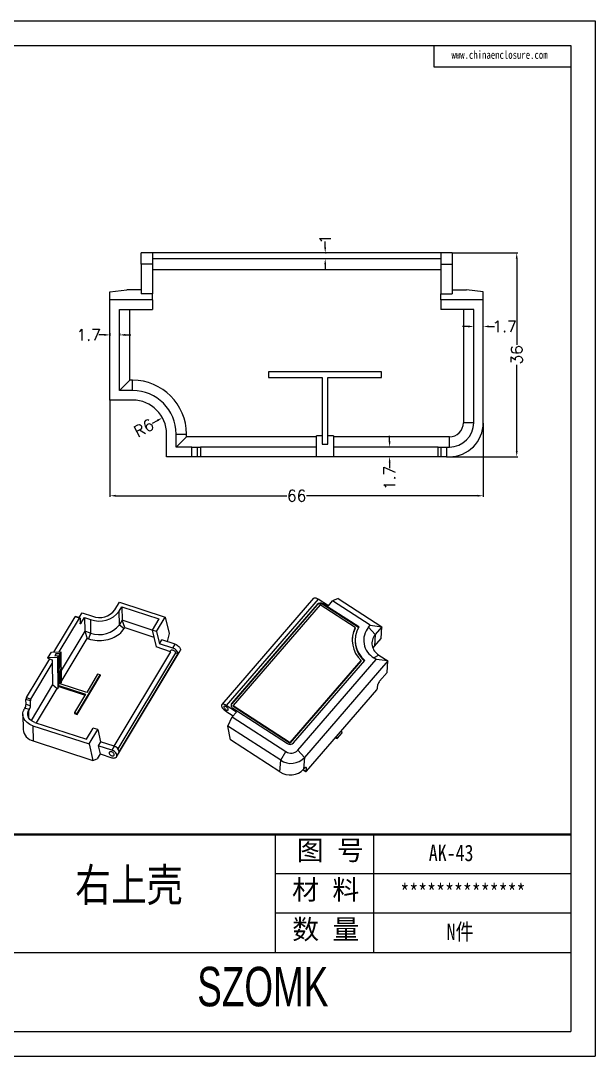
# Model space of a CAD drawing. Header units: inches. Extents: x 3735 to 5010, y 1126 to 1400.
# Drawn here: x 4028.2 to 4129.8, y 1125.7 to 1308.5 of the extents above; entities that cross this region are included whole.
import ezdxf

# ---------------------------------------------------------------- set-up
doc = ezdxf.new("R2010")
doc.units = ezdxf.units.IN
doc.header["$LTSCALE"] = 15
doc.layers.add('文字', color=81, linetype='Continuous')
doc.layers.add('粗实线', color=7, linetype='Continuous', lineweight=30)
doc.layers.add('细实线', color=3, linetype='Continuous', lineweight=9)
doc.styles.get("Standard").update_dxf_attribs({"font": 'txt', "bigfont": 'gbcbig.shx'})
doc.styles.add('宋体', font='', dxfattribs={"width": 0.8, "height": 3.5})
doc.styles.add('长仿宋', font='', dxfattribs={"width": 0.7, "height": 4})
doc.styles.get('宋体').set_extended_font_data('SimSun')
doc.styles.get('长仿宋').set_extended_font_data('SimSun')
doc.dimstyles.new('2.5', dxfattribs={"dimtxt": 2, "dimasz": 1, "dimexe": 0.18, "dimexo": 0.0625, "dimgap": 0.09, "dimtad": 0, "dimdsep": 46, "dimtxsty": 'Standard', "dimcen": 1, "dimclrd": 3, "dimclre": 3, "dimclrt": 256, "dimadec": 0, "dimazin": 2, "dimtfac": 1, "dimtofl": 0, "dimtmove": 0, "dimatfit": 3, "dimfxl": 1, "dimtolj": 1, "dimtzin": 0, "dimarcsym": 0})

# ---------------------------------------------------------------- blocks, each defined once
blk = doc.blocks.new('*D337')
at = {"color": 3, "lineweight": -2}
for p, q in [((4044.03, 1241.48), (4044.03, 1224.47)), ((4110.03, 1237.48), (4110.03, 1224.47)), ((4045.03, 1224.65), (4075.27, 1224.65)), ((4109.03, 1224.65), (4078.78, 1224.65))]:
    blk.add_line(p, q, dxfattribs=at)
at = {"color": 3}
for points in [[(4045.03, 1224.82), (4045.03, 1224.49), (4044.03, 1224.65)], [(4109.03, 1224.82), (4109.03, 1224.49), (4110.03, 1224.65)]]:
    blk.add_solid(points, dxfattribs=at)
at = {"layer": 'Defpoints', "color": 0}
for p in [(4044.03, 1241.54), (4110.03, 1237.54), (4110.03, 1224.65)]:
    blk.add_point(p, dxfattribs=at)
at = {"insert": (4077.03, 1224.65), "char_height": 2, "attachment_point": 5}
blk.add_mtext('\\A1;66', dxfattribs=at)
blk = doc.blocks.new('*D338')
at = {"color": 3, "lineweight": -2}
for p, q in [((4104.59, 1267.54), (4116.11, 1267.54)), ((4115.93, 1266.54), (4115.93, 1251.3)), ((4115.93, 1232.54), (4115.93, 1247.79)), ((4103.59, 1231.54), (4116.11, 1231.54))]:
    blk.add_line(p, q, dxfattribs=at)
at = {"color": 3}
for points in [[(4115.77, 1266.54), (4116.1, 1266.54), (4115.93, 1267.54)], [(4115.77, 1232.54), (4116.1, 1232.54), (4115.93, 1231.54)]]:
    blk.add_solid(points, dxfattribs=at)
at = {"layer": 'Defpoints', "color": 0}
for p in [(4104.53, 1267.54), (4115.93, 1267.54), (4103.53, 1231.54)]:
    blk.add_point(p, dxfattribs=at)
at = {"insert": (4115.93, 1249.54), "char_height": 2, "attachment_point": 5, "rotation": 90}
blk.add_mtext('\\A1;36', dxfattribs=at)
blk = doc.blocks.new('*D339')
at = {"color": 3, "lineweight": -2}
for p, q in [((4082.08, 1268.54), (4082.08, 1269.54)), ((4082.14, 1267.54), (4082.26, 1267.54)), ((4082.14, 1266.54), (4082.26, 1266.54)), ((4082.08, 1265.54), (4082.08, 1264.54))]:
    blk.add_line(p, q, dxfattribs=at)
at = {"color": 3}
for points in [[(4081.91, 1268.54), (4082.24, 1268.54), (4082.08, 1267.54)], [(4081.91, 1265.54), (4082.24, 1265.54), (4082.08, 1266.54)]]:
    blk.add_solid(points, dxfattribs=at)
at = {"layer": 'Defpoints', "color": 0}
for p in [(4082.08, 1267.54), (4082.08, 1267.54), (4082.08, 1266.54)]:
    blk.add_point(p, dxfattribs=at)
at = {"insert": (4082.08, 1269.97), "char_height": 2, "attachment_point": 5, "rotation": 90}
blk.add_mtext('\\A1;1', dxfattribs=at)
blk = doc.blocks.new('*D340')
at = {"color": 3, "lineweight": -2}
for p, q in [((4043.03, 1253.06), (4042.03, 1253.06)), ((4044.03, 1253.35), (4044.03, 1252.88)), ((4045.73, 1253.35), (4045.73, 1252.88)), ((4046.73, 1253.06), (4047.73, 1253.06))]:
    blk.add_line(p, q, dxfattribs=at)
at = {"color": 3}
for points in [[(4043.03, 1253.23), (4043.03, 1252.89), (4044.03, 1253.06)], [(4046.73, 1253.23), (4046.73, 1252.89), (4045.73, 1253.06)]]:
    blk.add_solid(points, dxfattribs=at)
at = {"layer": 'Defpoints', "color": 0}
for p in [(4044.03, 1253.41), (4044.03, 1253.06), (4045.73, 1253.41)]:
    blk.add_point(p, dxfattribs=at)
at = {"insert": (4040.27, 1253.06), "char_height": 2, "attachment_point": 5}
blk.add_mtext('\\A1;1.7', dxfattribs=at)
blk = doc.blocks.new('*D341')
at = {"color": 3, "lineweight": -2}
for p, q in [((4108.33, 1254.61), (4108.33, 1254.73)), ((4110.03, 1254.61), (4110.03, 1254.73)), ((4107.33, 1254.55), (4106.33, 1254.55)), ((4111.03, 1254.55), (4112.03, 1254.55))]:
    blk.add_line(p, q, dxfattribs=at)
at = {"color": 3}
for points in [[(4107.33, 1254.72), (4107.33, 1254.38), (4108.33, 1254.55)], [(4111.03, 1254.72), (4111.03, 1254.38), (4110.03, 1254.55)]]:
    blk.add_solid(points, dxfattribs=at)
at = {"layer": 'Defpoints', "color": 0}
for p in [(4108.33, 1254.55), (4110.03, 1254.55), (4110.03, 1254.55)]:
    blk.add_point(p, dxfattribs=at)
at = {"insert": (4113.78, 1254.55), "char_height": 2, "attachment_point": 5}
blk.add_mtext('\\A1;1.7', dxfattribs=at)
blk = doc.blocks.new('*D342')
at = {"color": 3, "lineweight": -2}
for p, q in [((4093.46, 1234.24), (4093.46, 1235.24)), ((4095.6, 1233.24), (4093.28, 1233.24)), ((4095.6, 1231.54), (4093.28, 1231.54)), ((4093.46, 1230.54), (4093.46, 1229.54))]:
    blk.add_line(p, q, dxfattribs=at)
at = {"color": 3}
for points in [[(4093.3, 1234.24), (4093.63, 1234.24), (4093.46, 1233.24)], [(4093.3, 1230.54), (4093.63, 1230.54), (4093.46, 1231.54)]]:
    blk.add_solid(points, dxfattribs=at)
at = {"layer": 'Defpoints', "color": 0}
for p in [(4095.66, 1233.24), (4093.46, 1231.54), (4095.66, 1231.54)]:
    blk.add_point(p, dxfattribs=at)
at = {"insert": (4093.46, 1227.79), "char_height": 2, "attachment_point": 5, "rotation": 90}
blk.add_mtext('\\A1;1.7', dxfattribs=at)
blk = doc.blocks.new('*D364')
at = {"color": 3, "lineweight": -2}
blk.add_line((4051.54, 1237.46), (4052.42, 1237.94), dxfattribs=at)
at = {"color": 3}
blk.add_solid([(4052.34, 1238.09), (4052.5, 1237.79), (4053.29, 1238.42)], dxfattribs=at)
at = {"layer": 'Defpoints', "color": 0}
for p in [(4053.29, 1238.42), (4048.03, 1235.54)]:
    blk.add_point(p, dxfattribs=at)
at = {"insert": (4050, 1236.62), "char_height": 2, "attachment_point": 5, "rotation": 28.6258}
blk.add_mtext('\\A1;R6', dxfattribs=at)

msp = doc.modelspace()

# ---------------------------------------------------------------- linework, layer by layer
for p, q in [((3871.166, 1308.548), (4129.827, 1308.548)), ((4129.827, 1308.548), (4129.827, 1125.657)), ((3877.859, 1304.194), (4125.472, 1304.194)), ((4101.28, 1304.194), (4101.28, 1300.414)), ((4125.472, 1304.194), (4125.472, 1130.011)), ((4101.28, 1300.414), (4125.472, 1300.414)), ((3877.859, 1130.011), (4125.472, 1130.011)), ((3871.166, 1125.657), (4129.827, 1125.657))]:
    msp.add_line(p, q)
at = {"color": 7, "linetype": 'Continuous', "lineweight": 15}
for p, q in [((4051.527, 1267.545), (4049.527, 1267.545)), ((4049.527, 1265.545), (4049.527, 1267.545)), ((4102.527, 1267.545), (4051.527, 1267.545)), ((4051.527, 1267.545), (4051.527, 1265.545)), ((4104.527, 1267.545), (4102.527, 1267.545)), ((4102.527, 1267.545), (4102.527, 1265.545)), ((4104.527, 1267.545), (4104.527, 1265.545)), ((4051.527, 1266.545), (4102.527, 1266.545)), ((4051.527, 1265.545), (4049.527, 1265.545)), ((4049.527, 1265.545), (4049.527, 1260.339)), ((4051.527, 1265.545), (4051.527, 1260.339)), ((4051.527, 1264.591), (4102.527, 1264.591)), ((4102.527, 1265.545), (4104.527, 1265.545)), ((4102.527, 1265.545), (4102.527, 1260.339)), ((4104.527, 1265.545), (4104.527, 1260.339)), ((4044.027, 1260.692), (4047.027, 1261.045)), ((4044.027, 1259.281), (4044.027, 1260.692)), ((4049.527, 1261.045), (4047.027, 1261.045)), ((4051.527, 1260.339), (4049.527, 1260.339)), ((4051.527, 1259.281), (4051.527, 1260.339)), ((4102.527, 1259.281), (4102.527, 1260.339)), ((4102.527, 1260.339), (4104.527, 1260.339)), ((4104.527, 1261.045), (4107.027, 1261.045)), ((4110.027, 1260.692), (4107.027, 1261.045)), ((4110.027, 1259.281), (4110.027, 1260.692)), ((4044.027, 1241.545), (4044.027, 1259.281)), ((4051.527, 1259.281), (4044.027, 1259.281)), ((4051.527, 1259.281), (4051.527, 1257.555)), ((4110.027, 1259.281), (4102.527, 1259.281)), ((4102.527, 1259.281), (4102.527, 1257.555)), ((4110.027, 1237.545), (4110.027, 1259.281)), ((4045.727, 1257.555), (4051.527, 1257.555)), ((4045.727, 1243.245), (4045.727, 1257.555)), ((4047.542, 1245.059), (4047.542, 1257.555)), ((4108.327, 1257.555), (4102.527, 1257.555)), ((4106.512, 1257.555), (4106.512, 1237.545)), ((4108.327, 1237.545), (4108.327, 1257.555)), ((4092.027, 1246.545), (4072.027, 1246.545)), ((4072.027, 1246.545), (4072.027, 1245.545)), ((4072.027, 1245.545), (4081.527, 1245.545)), ((4081.527, 1245.545), (4081.527, 1235.245)), ((4082.527, 1235.245), (4082.527, 1245.545)), ((4082.527, 1245.545), (4092.027, 1245.545)), ((4092.027, 1245.545), (4092.027, 1246.545)), ((4047.542, 1245.059), (4045.727, 1243.245)), ((4048.027, 1245.059), (4047.542, 1245.059)), ((4048.027, 1243.245), (4048.027, 1245.059)), ((4048.027, 1243.245), (4045.727, 1243.245)), ((4048.027, 1241.545), (4044.027, 1241.545)), ((4108.327, 1237.545), (4106.512, 1237.545)), ((4054.027, 1231.545), (4054.027, 1235.545)), ((4055.727, 1233.245), (4055.727, 1235.545)), ((4055.727, 1235.545), (4057.542, 1235.545)), ((4055.727, 1233.245), (4057.542, 1235.059)), ((4057.542, 1235.059), (4057.542, 1235.545)), ((4080.527, 1235.059), (4057.542, 1235.059)), ((4080.527, 1231.545), (4080.527, 1235.245)), ((4081.527, 1235.245), (4080.527, 1235.245)), ((4081.527, 1235.245), (4081.527, 1233.745)), ((4082.527, 1233.745), (4082.527, 1235.245)), ((4083.527, 1235.245), (4082.527, 1235.245)), ((4083.527, 1235.245), (4083.527, 1231.545)), ((4104.027, 1235.059), (4083.527, 1235.059)), ((4104.027, 1233.245), (4104.027, 1235.059)), ((4058.527, 1233.245), (4055.727, 1233.245)), ((4058.527, 1231.545), (4058.527, 1233.245)), ((4058.527, 1233.245), (4059.527, 1233.245)), ((4059.527, 1231.545), (4059.527, 1233.245)), ((4059.527, 1233.245), (4060.027, 1233.245)), ((4060.027, 1233.245), (4060.027, 1231.545)), ((4080.527, 1233.245), (4060.027, 1233.245)), ((4081.527, 1233.745), (4082.527, 1233.745)), ((4102.027, 1233.245), (4083.527, 1233.245)), ((4102.027, 1231.545), (4102.027, 1233.245)), ((4102.027, 1233.245), (4102.527, 1233.245)), ((4102.527, 1233.245), (4102.527, 1231.545)), ((4102.527, 1233.245), (4103.527, 1233.245)), ((4103.527, 1233.245), (4103.527, 1231.545)), ((4103.527, 1233.245), (4104.027, 1233.245)), ((4058.527, 1231.545), (4054.027, 1231.545)), ((4059.527, 1231.545), (4058.527, 1231.545)), ((4060.027, 1231.545), (4059.527, 1231.545)), ((4080.527, 1231.545), (4060.027, 1231.545)), ((4083.527, 1231.545), (4080.527, 1231.545)), ((4102.027, 1231.545), (4083.527, 1231.545)), ((4102.527, 1231.545), (4102.027, 1231.545)), ((4103.527, 1231.545), (4102.527, 1231.545)), ((4103.527, 1231.545), (4104.027, 1231.545)), ((4044.886, 1204.513), (4045.703, 1205.872)), ((4045.703, 1205.872), (4053.798, 1203.233)), ((4080.03, 1206.544), (4063.788, 1187.769)), ((4080.821, 1206.401), (4064.579, 1187.626)), ((4080.625, 1205.329), (4065.564, 1187.92)), ((4080.634, 1205.457), (4065.573, 1188.048)), ((4081.185, 1205.367), (4065.828, 1187.616)), ((4080.625, 1205.329), (4080.634, 1205.457)), ((4082.635, 1205.226), (4080.821, 1206.401)), ((4087.372, 1201.359), (4081.185, 1205.367)), ((4081.681, 1205.578), (4081.673, 1205.45)), ((4087.941, 1201.39), (4081.673, 1205.45)), ((4087.997, 1201.487), (4081.681, 1205.578)), ((4082.635, 1205.226), (4083.374, 1206.08)), ((4084.367, 1206.5), (4083.374, 1206.08)), ((4090.025, 1201.772), (4083.374, 1206.08)), ((4084.367, 1206.5), (4092.085, 1201.502)), ((4038.592, 1203.121), (4039.097, 1203.962)), ((4039.097, 1203.962), (4040.923, 1203.367)), ((4045.662, 1204.26), (4046.132, 1205.041)), ((4045.693, 1201.882), (4045.662, 1204.26)), ((4046.132, 1205.041), (4052.663, 1202.913)), ((4046.132, 1205.041), (4046.163, 1202.664)), ((4034.122, 1197.053), (4037.855, 1203.265)), ((4035.068, 1197.083), (4038.631, 1203.012)), ((4038.631, 1203.012), (4037.855, 1203.265)), ((4038.71, 1203.082), (4037.935, 1203.335)), ((4038.735, 1203.014), (4038.746, 1202.176)), ((4038.955, 1202.18), (4039.526, 1203.132)), ((4039.526, 1203.132), (4039.557, 1200.754)), ((4039.526, 1203.132), (4040.576, 1202.789)), ((4040.576, 1202.789), (4040.607, 1200.412)), ((4046.163, 1202.664), (4045.693, 1201.882)), ((4045.693, 1201.882), (4046.527, 1201.207)), ((4051.482, 1200.93), (4046.163, 1202.664)), ((4046.626, 1201.372), (4046.163, 1202.664)), ((4052.663, 1202.913), (4051.479, 1200.942)), ((4052.267, 1200.685), (4053.798, 1203.233)), ((4053.798, 1203.233), (4054.477, 1200.341)), ((4089.729, 1201.431), (4090.025, 1201.772)), ((4090.025, 1201.772), (4092.085, 1201.502)), ((4039.557, 1200.754), (4035.384, 1193.809)), ((4039.557, 1200.754), (4040.02, 1199.462)), ((4040.607, 1200.412), (4039.557, 1200.754)), ((4040.607, 1200.412), (4040.242, 1199.39)), ((4046.527, 1201.207), (4046.626, 1201.372)), ((4046.626, 1201.372), (4051.772, 1199.694)), ((4052.267, 1200.685), (4051.479, 1200.942)), ((4051.479, 1200.942), (4052.183, 1197.941)), ((4052.267, 1200.685), (4052.776, 1198.516)), ((4054.477, 1200.341), (4054.109, 1198.894)), ((4087.364, 1201.232), (4087.372, 1201.359)), ((4090.904, 1200.136), (4089.729, 1201.431)), ((4090.904, 1200.136), (4090.766, 1198.092)), ((4092.085, 1201.502), (4090.904, 1200.136)), ((4091.947, 1199.457), (4092.085, 1201.502)), ((4035.41, 1191.79), (4040.02, 1199.462)), ((4040.02, 1199.462), (4040.242, 1199.39)), ((4054.726, 1197.112), (4052.183, 1197.941)), ((4052.776, 1198.516), (4053.184, 1199.195)), ((4055.152, 1197.742), (4052.776, 1198.516)), ((4055.56, 1198.421), (4053.184, 1199.195)), ((4055.152, 1197.742), (4055.56, 1198.421)), ((4087.371, 1199.487), (4087.362, 1199.359)), ((4090.766, 1198.092), (4091.947, 1199.457)), ((4033.047, 1196.019), (4033.66, 1197.038)), ((4033.66, 1197.038), (4035.341, 1197.092)), ((4034.455, 1196.73), (4034.251, 1196.391)), ((4034.251, 1196.391), (4034.932, 1196.412)), ((4035.136, 1196.752), (4034.455, 1196.73)), ((4034.459, 1196.397), (4034.455, 1196.73)), ((4034.728, 1196.072), (4034.932, 1196.412)), ((4035.002, 1191.114), (4034.932, 1196.412)), ((4035.136, 1196.752), (4035.341, 1197.092)), ((4035.206, 1191.453), (4035.136, 1196.752)), ((4035.341, 1197.092), (4035.412, 1191.625)), ((4054.726, 1197.112), (4044.7, 1180.428)), ((4045.197, 1178.55), (4056.426, 1197.235)), ((4055.617, 1196.922), (4045.427, 1179.966)), ((4045.661, 1179.447), (4056.073, 1196.774)), ((4055.617, 1196.922), (4056.073, 1196.774)), ((4091.551, 1196.522), (4090.699, 1196.009)), ((4091.551, 1196.522), (4093.163, 1195.478)), ((4029.28, 1188.997), (4033.393, 1195.84)), ((4030.056, 1188.744), (4033.833, 1195.029)), ((4034.728, 1196.072), (4033.047, 1196.019)), ((4033.048, 1195.952), (4033.047, 1196.019)), ((4033.048, 1195.952), (4033.824, 1195.699)), ((4033.824, 1195.699), (4033.833, 1195.029)), ((4033.833, 1195.029), (4033.882, 1191.309)), ((4034.728, 1196.072), (4034.8, 1190.606)), ((4075.897, 1180.962), (4088.404, 1195.419)), ((4075.906, 1181.09), (4088.413, 1195.546)), ((4076.456, 1180.999), (4089.057, 1195.564)), ((4077.223, 1179.704), (4091.103, 1195.748)), ((4093.163, 1195.478), (4078.397, 1178.41)), ((4088.404, 1195.419), (4088.413, 1195.546)), ((4091.103, 1195.748), (4090.699, 1196.009)), ((4093.163, 1195.478), (4091.103, 1195.748)), ((4093.025, 1193.433), (4093.163, 1195.478)), ((4038.219, 1186.205), (4042.303, 1193)), ((4038.222, 1186.038), (4042.305, 1192.832)), ((4041.846, 1193.149), (4039.907, 1189.921)), ((4042.303, 1193), (4041.846, 1193.149)), ((4042.303, 1193), (4042.305, 1192.832)), ((4091.696, 1191.897), (4093.025, 1193.433)), ((4033.882, 1191.309), (4030.073, 1184.972)), ((4031.045, 1184.526), (4034.715, 1190.634)), ((4033.882, 1191.309), (4034.715, 1190.634)), ((4034.715, 1190.634), (4034.8, 1190.606)), ((4034.8, 1190.606), (4035.004, 1190.946)), ((4035.206, 1191.453), (4034.996, 1191.522)), ((4035.004, 1190.946), (4035.002, 1191.114)), ((4035.002, 1191.114), (4039.703, 1189.582)), ((4035.004, 1190.946), (4039.619, 1189.442)), ((4039.907, 1189.921), (4035.206, 1191.453)), ((4035.292, 1191.425), (4035.412, 1191.625)), ((4091.34, 1190.661), (4091.383, 1191.3)), ((4029.28, 1188.997), (4030.056, 1188.744)), ((4039.703, 1189.582), (4037.763, 1186.354)), ((4078.78, 1176.025), (4091.184, 1190.363)), ((4028.991, 1187.146), (4028.889, 1186.976)), ((4029.767, 1186.893), (4028.991, 1187.146)), ((4029.956, 1188.406), (4029.18, 1188.659)), ((4029.191, 1187.821), (4029.18, 1188.659)), ((4029.191, 1187.821), (4029.967, 1187.568)), ((4029.967, 1187.568), (4029.956, 1188.406)), ((4066.393, 1186.451), (4064.579, 1187.626)), ((4065.573, 1188.048), (4065.564, 1187.92)), ((4065.734, 1187.144), (4075.409, 1180.879)), ((4065.819, 1187.488), (4065.828, 1187.616)), ((4065.819, 1187.488), (4075.897, 1180.962)), ((4065.828, 1187.616), (4075.906, 1181.09)), ((4028.628, 1186.044), (4028.663, 1183.361)), ((4029.767, 1186.893), (4029.665, 1186.723)), ((4037.763, 1186.354), (4037.765, 1186.186)), ((4037.763, 1186.354), (4038.219, 1186.205)), ((4037.765, 1186.186), (4038.222, 1186.038)), ((4038.219, 1186.205), (4038.222, 1186.038)), ((4064.51, 1186.604), (4065.801, 1185.767)), ((4064.876, 1183.971), (4065.655, 1185.598)), ((4066.393, 1186.451), (4065.655, 1185.598)), ((4065.655, 1185.598), (4075.127, 1179.463)), ((4030.403, 1184.045), (4030.438, 1181.362)), ((4030.403, 1184.045), (4040.323, 1180.811)), ((4030.75, 1184.622), (4039.882, 1181.646)), ((4039.882, 1181.646), (4041.067, 1183.616)), ((4040.323, 1180.811), (4041.854, 1183.359)), ((4041.854, 1183.359), (4041.067, 1183.616)), ((4041.854, 1183.359), (4042.364, 1181.19)), ((4074.207, 1177.928), (4064.876, 1183.971)), ((4065.306, 1181.558), (4064.876, 1183.971)), ((4074.068, 1175.883), (4065.306, 1181.558)), ((4083.857, 1181.894), (4084.206, 1181.778)), ((4084.209, 1181.829), (4083.948, 1181.999)), ((4084.206, 1181.778), (4085.092, 1182.802)), ((4084.209, 1181.829), (4084.206, 1181.778)), ((4085.095, 1182.853), (4084.209, 1181.829)), ((4085.095, 1182.853), (4084.834, 1183.023)), ((4085.092, 1182.802), (4085.095, 1182.853)), ((4030.438, 1181.362), (4041.002, 1177.919)), ((4040.323, 1180.811), (4041.002, 1177.919)), ((4042.364, 1181.19), (4041.955, 1180.51)), ((4041.955, 1180.51), (4042.295, 1179.064)), ((4044.331, 1179.736), (4041.955, 1180.51)), ((4044.739, 1180.416), (4042.364, 1181.19)), ((4044.739, 1180.416), (4044.331, 1179.736)), ((4075.897, 1180.962), (4075.906, 1181.09)), ((4078.397, 1178.41), (4077.223, 1179.704)), ((4041.002, 1177.919), (4041.784, 1178.215)), ((4042.295, 1179.064), (4041.784, 1178.215)), ((4042.295, 1179.064), (4044.348, 1178.395)), ((4074.068, 1175.883), (4074.207, 1177.928)), ((4074.207, 1177.928), (4075.127, 1179.463)), ((4078.397, 1178.41), (4078.259, 1176.365)), ((4078.163, 1176.26), (4078.653, 1175.943)), ((4078.407, 1176.536), (4078.259, 1176.365)), ((4078.685, 1176.621), (4078.641, 1175.982))]:
    msp.add_line(p, q, dxfattribs=at)
at = {"color": 8, "linetype": 'Continuous', "lineweight": 15}
for p, q in [((4038.745, 1202.249), (4038.955, 1202.18)), ((4029.682, 1185.392), (4029.665, 1186.723)), ((4078.182, 1176.28), (4078.641, 1175.982)), ((4078.685, 1176.621), (4078.58, 1176.689))]:
    msp.add_line(p, q, dxfattribs=at)
at = {"color": 7, "linetype": 'Continuous', "lineweight": 15, "flags": 128}
for points in [[(4080.03, 1206.544), (4080.08, 1206.585), (4080.164, 1206.615), (4080.269, 1206.619), (4080.392, 1206.599), (4080.528, 1206.555), (4080.673, 1206.488), (4080.821, 1206.401)], [(4037.855, 1203.265), (4037.875, 1203.295), (4037.894, 1203.317), (4037.912, 1203.331), (4037.928, 1203.336), (4037.935, 1203.335)], [(4038.735, 1203.014), (4038.733, 1203.044), (4038.726, 1203.066), (4038.717, 1203.079), (4038.704, 1203.083), (4038.688, 1203.078), (4038.67, 1203.064), (4038.651, 1203.042), (4038.631, 1203.012)], [(4038.955, 1202.18), (4038.915, 1202.121), (4038.876, 1202.076), (4038.84, 1202.048), (4038.809, 1202.038), (4038.783, 1202.047), (4038.763, 1202.074), (4038.751, 1202.117), (4038.746, 1202.176)], [(4040.242, 1199.39), (4040.607, 1199.284), (4040.983, 1199.201), (4041.367, 1199.141), (4041.757, 1199.105), (4042.15, 1199.093), (4042.543, 1199.106), (4042.933, 1199.142), (4043.319, 1199.202), (4043.696, 1199.285), (4044.064, 1199.391), (4044.418, 1199.52), (4044.757, 1199.669), (4045.079, 1199.839), (4045.381, 1200.027), (4045.661, 1200.234), (4045.917, 1200.456), (4046.148, 1200.694), (4046.352, 1200.945), (4046.527, 1201.207)], [(4055.56, 1198.421), (4055.728, 1198.355), (4055.89, 1198.268), (4056.042, 1198.164), (4056.177, 1198.046), (4056.292, 1197.917), (4056.382, 1197.783), (4056.444, 1197.648), (4056.477, 1197.516), (4056.478, 1197.392), (4056.449, 1197.281), (4056.426, 1197.235)], [(4090.507, 1197.734), (4090.594, 1197.869), (4090.766, 1198.092)], [(4054.726, 1197.112), (4054.705, 1197.206), (4054.715, 1197.291), (4054.756, 1197.36), (4054.825, 1197.409), (4054.918, 1197.435), (4055.028, 1197.435), (4055.147, 1197.409), (4055.267, 1197.36), (4055.38, 1197.291), (4055.477, 1197.206), (4055.552, 1197.112), (4055.6, 1197.015), (4055.617, 1196.922)], [(4030.403, 1184.045), (4030.123, 1184.149), (4029.86, 1184.275), (4029.616, 1184.42), (4029.395, 1184.584), (4029.198, 1184.764), (4029.027, 1184.959), (4028.885, 1185.166), (4028.773, 1185.382), (4028.692, 1185.607), (4028.644, 1185.837), (4028.628, 1186.069), (4028.645, 1186.302), (4028.694, 1186.532), (4028.776, 1186.758), (4028.889, 1186.976)], [(4064.579, 1187.626), (4064.43, 1187.713), (4064.285, 1187.78), (4064.149, 1187.824), (4064.027, 1187.844), (4063.922, 1187.84), (4063.838, 1187.81), (4063.778, 1187.757), (4063.745, 1187.682), (4063.738, 1187.588), (4063.759, 1187.477), (4063.807, 1187.354), (4063.88, 1187.224), (4063.976, 1187.089), (4064.091, 1186.955), (4064.221, 1186.827), (4064.362, 1186.708), (4064.51, 1186.604)], [(4064.562, 1187.371), (4064.457, 1187.429), (4064.358, 1187.467), (4064.272, 1187.48), (4064.204, 1187.469), (4064.159, 1187.433), (4064.141, 1187.376), (4064.151, 1187.301), (4064.187, 1187.213), (4064.247, 1187.119), (4064.328, 1187.024), (4064.423, 1186.936), (4064.527, 1186.859), (4064.632, 1186.8), (4064.731, 1186.763), (4064.817, 1186.75), (4064.885, 1186.761), (4064.929, 1186.797), (4064.947, 1186.854), (4064.938, 1186.929), (4064.902, 1187.017), (4064.842, 1187.111), (4064.761, 1187.206), (4064.665, 1187.294), (4064.562, 1187.371)], [(4030.75, 1184.622), (4030.501, 1184.718), (4030.272, 1184.838), (4030.065, 1184.978), (4029.886, 1185.138), (4029.736, 1185.314), (4029.619, 1185.502), (4029.536, 1185.701), (4029.489, 1185.907), (4029.479, 1186.115), (4029.505, 1186.323), (4029.567, 1186.527), (4029.665, 1186.723)], [(4044.348, 1178.395), (4044.516, 1178.352), (4044.678, 1178.333), (4044.828, 1178.339), (4044.961, 1178.369), (4045.073, 1178.424), (4045.161, 1178.5), (4045.22, 1178.596), (4045.249, 1178.707), (4045.248, 1178.831), (4045.215, 1178.963), (4045.153, 1179.098), (4045.063, 1179.232), (4044.948, 1179.361), (4044.813, 1179.479), (4044.661, 1179.583), (4044.499, 1179.67), (4044.331, 1179.736)], [(4044.344, 1178.73), (4044.462, 1178.703), (4044.572, 1178.701), (4044.666, 1178.723), (4044.737, 1178.769), (4044.782, 1178.835), (4044.796, 1178.917), (4044.779, 1179.009), (4044.733, 1179.104), (4044.659, 1179.197), (4044.564, 1179.282), (4044.454, 1179.351), (4044.335, 1179.401), (4044.217, 1179.428), (4044.108, 1179.43), (4044.014, 1179.408), (4043.942, 1179.362), (4043.898, 1179.296), (4043.883, 1179.214), (4043.9, 1179.122), (4043.947, 1179.027), (4044.02, 1178.934), (4044.115, 1178.849), (4044.226, 1178.78), (4044.344, 1178.73)], [(4078.407, 1176.536), (4078.464, 1176.597), (4078.518, 1176.647), (4078.568, 1176.682), (4078.61, 1176.702), (4078.644, 1176.706), (4078.669, 1176.693), (4078.682, 1176.665), (4078.685, 1176.621)], [(4078.641, 1175.982), (4078.642, 1175.961), (4078.649, 1175.947), (4078.661, 1175.94), (4078.678, 1175.942), (4078.7, 1175.952), (4078.724, 1175.97), (4078.752, 1175.995), (4078.78, 1176.025)]]:
    msp.add_lwpolyline(points, dxfattribs=at)
at = {"color": 7, "linetype": 'Continuous', "lineweight": 15}
for centre, radius, start, end in [((4048.027, 1235.545), 9.515, 0, 90), ((4048.027, 1235.545), 7.7, 0, 90), ((4048.027, 1235.545), 6, 0, 90), ((4104.027, 1237.545), 4.3, 270, 0), ((4104.027, 1237.545), 6, 270, 0), ((4104.027, 1237.545), 2.485, 270, 0), ((4081.221, 1204.762), 0.823, 56.72343, 136.39438), ((4081.23, 1204.89), 0.823, 56.72343, 136.39438), ((4042.128, 1206.951), 4.442, 249.54254, 322.70797), ((4042.139, 1206.59), 3.445, 249.33678, 322.91373), ((4042.153, 1204.595), 4.46, 249.71703, 322.53348), ((4091.737, 1199.054), 4.885, 153.52702, 175.27313), ((4091.899, 1199.17), 5.029, 154.1879, 226.09986), ((4092.052, 1199.156), 4.677, 150.10641, 230.18134), ((4092.456, 1199.121), 3.573, 139.72784, 240.55991), ((4092.728, 1198.598), 2.387, 139.85262, 240.43513), ((4092.185, 1199.111), 4.829, 177.05435, 228.59756), ((4054.847, 1196.529), 1.251, 11.28989, 75.88296), ((4090.707, 1190.802), 0.649, 317.30482, 347.41206), ((4092.649, 1191.017), 1.297, 137.30482, 167.41206), ((4029.921, 1188.623), 0.742, 149.79416, 177.2353), ((4027.709, 1187.892), 1.484, 329.79416, 357.2353), ((4028.485, 1187.639), 1.484, 329.79416, 357.2353), ((4030.697, 1188.37), 0.742, 149.79416, 177.2353), ((4066.003, 1187.534), 0.585, 138.63666, 169.24054), ((4066.026, 1187.663), 0.595, 139.64917, 240.63858), ((4030.976, 1183.627), 2.328, 186.55763, 256.63764), ((4044.434, 1179.203), 1.251, 11.28989, 75.88296), ((4076.031, 1180.835), 1.643, 236.62164, 316.49616), ((4075.86, 1181.567), 0.823, 236.72343, 316.39438), ((4076.013, 1180.686), 3.297, 236.78817, 316.32964), ((4075.876, 1178.623), 3.283, 236.58236, 316.53545)]:
    msp.add_arc(centre, radius, start, end, dxfattribs=at)
at = {"layer": '粗实线', "color": 7, "lineweight": 40}
msp.add_line((4125.472, 1164.848), (4020.963, 1164.848), dxfattribs=at)
at = {"layer": '细实线', "color": 7}
for p, q in [((4073.217, 1164.848), (4073.217, 1143.946)), ((4090.636, 1164.848), (4090.636, 1144.092)), ((4125.472, 1157.88), (4073.217, 1157.88)), ((4125.472, 1150.913), (4073.217, 1150.913)), ((4125.472, 1143.946), (3968.708, 1143.946))]:
    msp.add_line(p, q, dxfattribs=at)

# ---------------------------------------------------------------- texts
at = {"layer": '文字', "color": 0, "attachment_point": 1, "style": '宋体'}
for s, insert, char_height, width in [('www.chinaenclosure.com', (4104.397, 1303.236), 1.41926, 24.93511), ('{\\H1.111x;AK-43}', (4100.384, 1163.028), 2.61274, 30.20616), ('右上壳', (4037.875, 1158.833), 5.8061, 74.22864), ('{\\H1.111x;**************}', (4095.358, 1156.06), 2.61274, 30.20616), ('{\\H1.111x;N件}', (4103.544, 1149.093), 2.61274, 30.20616)]:
    msp.add_mtext(s, dxfattribs=dict(at, insert=insert, char_height=char_height, width=width))
at = {"layer": '粗实线', "insert": (4059.452, 1141.451), "char_height": 6.9673, "width": 78.13133, "attachment_point": 1, "style": '长仿宋'}
msp.add_mtext('{\\fSTXinwei|b0|i0|c134|p2;SZOMK}', dxfattribs=at)
at = {"layer": '细实线', "color": 7, "char_height": 3.48365, "attachment_point": 1}
for s, insert, width in [('{\\fSimSun|b0|i0|c134|p54;图 号}', (4077.048, 1163.79), 17.41824), ('{\\fSimSun|b0|i0|c134|p54;材 料   }', (4076.222, 1156.823), 17.41824), ('{\\fSimSun|b0|i0|c134|p54;数 量}', (4076.239, 1149.821), 15.73956)]:
    msp.add_mtext(s, dxfattribs=dict(at, insert=insert, width=width))

# ---------------------------------------------------------------- dimensions: what is measured, and where the dimension line sits
dim = msp.add_linear_dim(base=(4082.078, 1267.545), p1=(4082.078, 1266.545), p2=(4082.078, 1267.545), angle=90, dimstyle='2.5')
dim.commit()
dim.dimension.update_dxf_attribs({"geometry": '*D339', "text_midpoint": (4082.078, 1269.968), "dimtype": 160})
for base, p1, p2, picture, middle in [((4115.933, 1267.545), (4103.527, 1231.545), (4104.527, 1267.545), '*D338', (4115.933, 1249.545)), ((4093.464, 1231.545), (4095.659, 1233.245), (4095.659, 1231.545), '*D342', (4093.464, 1227.788))]:
    dim = msp.add_linear_dim(base=base, p1=p1, p2=p2, angle=90, dimstyle='2.5')
    dim.commit()
    dim.dimension.update_dxf_attribs({"geometry": picture, "text_midpoint": middle})
for base, p1, p2, picture, middle in [((4110.027, 1254.551), (4108.327, 1254.551), (4110.027, 1254.551), '*D341', (4113.784, 1254.551)), ((4044.027, 1253.059), (4045.727, 1253.411), (4044.027, 1253.411), '*D340', (4040.27, 1253.059))]:
    dim = msp.add_linear_dim(base=base, p1=p1, p2=p2, dimstyle='2.5')
    dim.commit()
    dim.dimension.update_dxf_attribs({"geometry": picture, "text_midpoint": middle})
dim = msp.add_linear_dim(base=(4110.027, 1224.652), p1=(4044.027, 1241.545), p2=(4110.027, 1237.545), dimstyle='2.5')
dim.commit()
dim.dimension.update_dxf_attribs({"geometry": '*D337', "text_midpoint": (4077.027, 1224.652), "dimtype": 160})
dim = msp.add_radius_dim(center=(4048.027, 1235.545), mpoint=(4053.294, 1238.419), dimstyle='2.5')
dim.commit()
dim.dimension.update_dxf_attribs({"geometry": '*D364', "text_midpoint": (4049.996, 1236.619), "dimtype": 164})

doc.saveas('drawing.dxf')
